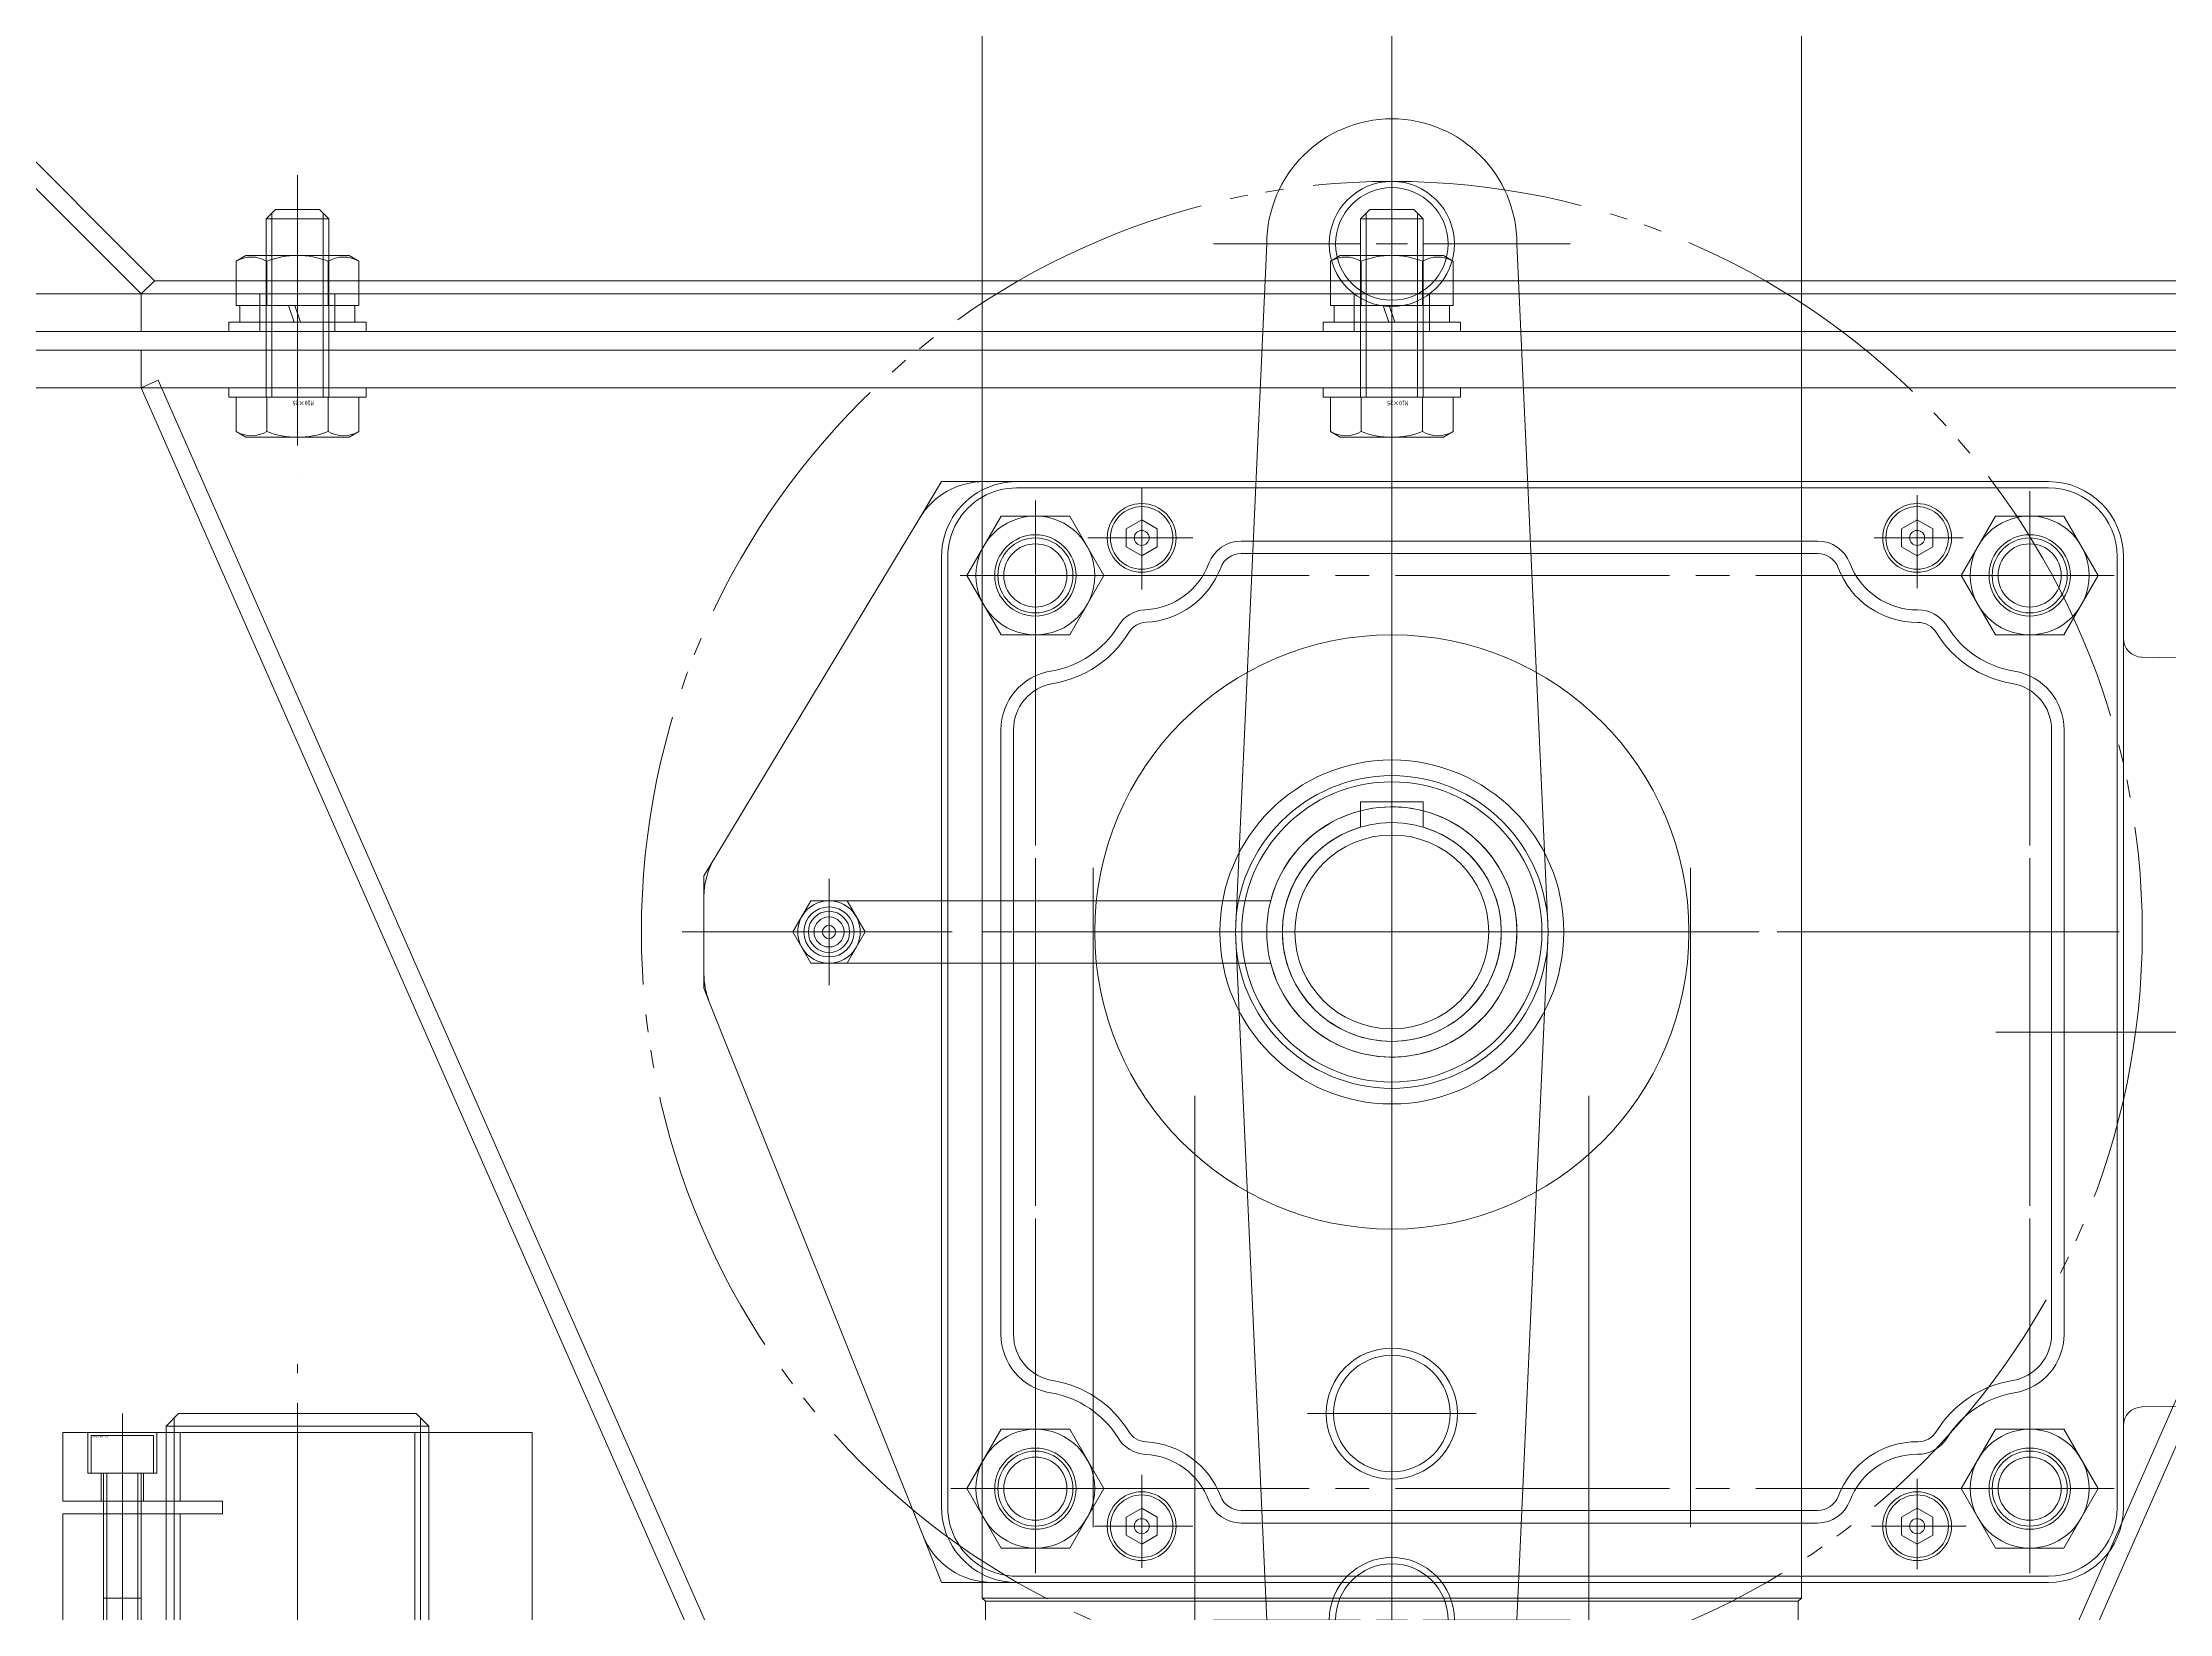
# Model space of a CAD drawing. Units: millimetres at full size. Extents: x -24503 to 24503, y -7436 to 7436.
# Drawn here: x 4516.9 to 4857, y 3186 to 3437.1 of the extents above; entities that cross this region are included whole.
import ezdxf
from ezdxf.enums import TextEntityAlignment as Align

# ---------------------------------------------------------------- set-up
doc = ezdxf.new("R2010")
doc.units = ezdxf.units.MM
doc.header["$LTSCALE"] = 4.8
doc.header["$PDMODE"] = 32
doc.header["$PDSIZE"] = 2.4
doc.linetypes.add('CHAIN2', pattern=[12, 9, -1, 1, -1])
doc.linetypes.add('DOUBLE_CHAIN2', pattern=[12.8, 9, -1, 0.6, -0.6, 0.6, -1])
for name, color, linetype, lineweight in [('0-3_06_PHANTOM', 7, 'DOUBLE_CHAIN2', 9), ('0-4_0', 2, 'Continuous', 9), ('0-5_01_NORMAL', 134, 'Continuous', 9), ('0-6_05_CENTER', 2, 'CHAIN2', 9), ('0-7_04_HIDDEN', 7, 'Continuous', 9), ('0-8_10_DRAFT', 1, 'Continuous', 9), ('0-A_10_補助線', 1, 'Continuous', 9), ('0-C_01_外形線', 134, 'Continuous', 9), ('0-D_03_かくれ線', 5, 'Continuous', 9), ('0-F_04_中心線', 4, 'CHAIN2', 9), ('1-0_02_細線', 6, 'Continuous', 9)]:
    doc.layers.add(name, color=color, linetype=linetype, lineweight=lineweight)
doc.styles.add('ＭＳ ゴシック', font='')
doc.styles.get('ＭＳ ゴシック').set_extended_font_data('MS Gothic')

# ---------------------------------------------------------------- blocks, each defined once
blk = doc.blocks.new('SD5-500-NCa_1_1')
at = {"layer": '0-4_0'}
for p, q in [((-713, 65.5), (-145.5, 65.5)), ((-145.5, -65.5), (-145.5, 65.5)), ((-145, 65), (-145.5, 65.5)), ((-145, 65), (-145, -65)), ((-145.5, -65.5), (-713, -65.5)), ((-145.5, -65.5), (-145, -65))]:
    blk.add_line(p, q, dxfattribs=at)
for points in [[(-87, 62.75), (-89, 62.75), (-92.897, 65), (-145, 65)], [(-145, -65), (-92.897, -65), (-89, -62.75), (-87, -62.75)]]:
    blk.add_lwpolyline(points, dxfattribs=at)
for radius in [10.477, 9.316]:
    blk.add_circle((-175, 0), radius, dxfattribs=at)
at = {"layer": '0-6_05_CENTER'}
for p, q in [((-175, 13.51), (-175, -13.51)), ((-907.511, 0), (4.419, 0))]:
    blk.add_line(p, q, dxfattribs=at)
at = {"layer": '0-7_04_HIDDEN', "color": 2}
for p, q in [((-262.231, 47.75), (-156.845, 47.75)), ((-225.792, 31.5), (-73, 31.5)), ((-73, -31.5), (-225.792, -31.5)), ((-156.845, -47.75), (-262.231, -47.75))]:
    blk.add_line(p, q, dxfattribs=at)
blk = doc.blocks.new('A$C2EB33B8C_1_1')
at = {"layer": '0-4_0', "rotation": 270}
blk.add_blockref('SD5-500-NCa_1_1', (0, -90), dxfattribs=at)
blk = doc.blocks.new('A$C59490531_1_1')
at = {"layer": '0-4_0', "color": 134}
for p, q in [((-18.764, 32), (-18.764, 21)), ((18.764, 32), (18.764, 0)), ((-18.764, 19), (-18.764, 0))]:
    blk.add_line(p, q, dxfattribs=at)
for points in [[(-37.528, 19), (-37.528, 0), (37.528, 0), (37.528, 32), (-37.528, 32), (-37.528, 21)], [(-37.528, 21), (-12, 21), (-12, 19), (-37.528, 19)]]:
    blk.add_lwpolyline(points, dxfattribs=at)
at = {"layer": '0-6_05_CENTER'}
blk.add_line((-28, -3.27), (-28, 35.041), dxfattribs=at)
at = {"layer": '0-7_04_HIDDEN'}
for p, q in [((-33.5, 25.5), (-33.5, 32)), ((-22.5, 25.5), (-22.5, 32)), ((-21, 32), (-21, 21)), ((-19.692, 32), (-19.692, 21)), ((19.692, 32), (19.692, 0)), ((21, 32), (21, 0)), ((-33.5, 25.5), (-22.5, 25.5)), ((-31.4, 21), (-31.4, 25.5)), ((-24.6, 21), (-24.6, 25.5)), ((-31, 19), (-31, 0)), ((-30.5, 19), (-30.5, 0)), ((-25.5, 19), (-25.5, 0)), ((-25, 19), (-25, 0)), ((-21, 19), (-21, 0)), ((-19.692, 19), (-19.692, 0))]:
    blk.add_line(p, q, dxfattribs=at)
at = {"layer": '0-8_10_DRAFT'}
blk.add_line((0, 32), (0, 0), dxfattribs=at)
blk = doc.blocks.new('A$C7E8A2BA9_1_1')
at = {"layer": '0-7_04_HIDDEN', "linetype": 'CHAIN2'}
blk.add_line((0, -21.5), (0, 7.5), dxfattribs=at)
at = {"layer": '0-7_04_HIDDEN'}
for p, q in [((5, 0), (-5, 0)), ((-3, -20), (-3, 0)), ((-2.459, -20), (-2.459, 0)), ((2.458, -20), (2.458, 0)), ((3, -20), (3, 0)), ((-3, -20), (3, -20))]:
    blk.add_line(p, q, dxfattribs=at)
blk.add_lwpolyline([(5, 0), (5, 6), (-5, 6), (-5, 0)], dxfattribs=at)
at = {"layer": '0-8_10_DRAFT', "style": 'ＭＳ ゴシック', "width": 1.9}
blk.add_text('CS-M6x20L', height=0.2199, dxfattribs=at).set_placement((2.237, 5.658), align=Align.BOTTOM_LEFT)
blk = doc.blocks.new('A$C64ED66EC_1_1')
at = {"layer": '0-4_0'}
blk.add_blockref('A$C59490531_1_1', (0, 0), dxfattribs=at)
at = {"layer": '0-7_04_HIDDEN', "xscale": -1}
blk.add_blockref('A$C7E8A2BA9_1_1', (-28, 25.5), dxfattribs=at)
blk = doc.blocks.new('A$C06BC4911_1_1')
at = {"layer": '0-5_01_NORMAL'}
for p, q in [((-19, 90), (-21, 88)), ((21, 88), (19, 90))]:
    blk.add_line(p, q, dxfattribs=at)
at = {"layer": '0-6_05_CENTER'}
blk.add_line((0, -757.922), (0, 97.922), dxfattribs=at)
at = {"layer": '0-7_04_HIDDEN'}
for p, q in [((-19.693, 50), (-19.693, 89.308)), ((19.692, 50), (19.692, 89.308)), ((-21, 88), (21, 88))]:
    blk.add_line(p, q, dxfattribs=at)
blk.add_lwpolyline([(21, 0), (21, 88), (19, 90), (-19, 90), (-21, 88), (-21, 0)], dxfattribs=at)
blk = doc.blocks.new('A$C71905DCD_1_1')
at = {"layer": '0-4_0'}
for name, p in [('A$C06BC4911_1_1', (-450, 715)), ('A$C64ED66EC_1_1', (-450, 770))]:
    blk.add_blockref(name, p, dxfattribs=at)
blk = doc.blocks.new('A$C5A567FE3_1_1')
at = {"layer": '0-4_0'}
for name, p in [('A$C2EB33B8C_1_1', (-275, 720)), ('A$C71905DCD_1_1', (0, 0))]:
    blk.add_blockref(name, p, dxfattribs=at)
blk = doc.blocks.new('U2321')
at = {"layer": '0-F_04_中心線'}
for p, q in [((0, 1.3), (0, 10)), ((-10, 0), (-1.3, 0)), ((1.3, 0), (10, 0)), ((0, -10), (0, -1.3))]:
    blk.add_line(p, q, dxfattribs=at)
at = {"layer": '0-F_04_中心線', "linetype": 'Continuous'}
for p, q in [((-0.65, 0), (0.65, 0)), ((0, -0.65), (0, 0.65))]:
    blk.add_line(p, q, dxfattribs=at)
blk = doc.blocks.new('U2322')
at = {"layer": '0-F_04_中心線'}
for p, q in [((0, 1.3), (0, 10)), ((-10, 0), (-1.3, 0)), ((1.3, 0), (10, 0)), ((0, -10), (0, -1.3))]:
    blk.add_line(p, q, dxfattribs=at)
at = {"layer": '0-F_04_中心線', "linetype": 'Continuous'}
for p, q in [((-0.65, 0), (0.65, 0)), ((0, -0.65), (0, 0.65))]:
    blk.add_line(p, q, dxfattribs=at)
blk = doc.blocks.new('U2323')
at = {"layer": '0-F_04_中心線'}
for p, q in [((0, 1.3), (0, 10)), ((-10, 0), (-1.3, 0)), ((1.3, 0), (10, 0)), ((0, -10), (0, -1.3))]:
    blk.add_line(p, q, dxfattribs=at)
at = {"layer": '0-F_04_中心線', "linetype": 'Continuous'}
for p, q in [((-0.65, 0), (0.65, 0)), ((0, -0.65), (0, 0.65))]:
    blk.add_line(p, q, dxfattribs=at)
blk = doc.blocks.new('U2297')
at = {"layer": '0-F_04_中心線'}
for p, q in [((0, 1.3), (0, 10)), ((-10, 0), (-1.3, 0)), ((1.3, 0), (10, 0)), ((0, -10), (0, -1.3))]:
    blk.add_line(p, q, dxfattribs=at)
at = {"layer": '0-F_04_中心線', "linetype": 'Continuous'}
for p, q in [((-0.65, 0), (0.65, 0)), ((0, -0.65), (0, 0.65))]:
    blk.add_line(p, q, dxfattribs=at)
blk = doc.blocks.new('U2296')
at = {"layer": '0-F_04_中心線'}
for p, q in [((0, 4), (0, 60.5)), ((-60.5, 0), (-4, 0)), ((4, 0), (105.5, 0)), ((0, -92.5), (0, -4))]:
    blk.add_line(p, q, dxfattribs=at)
at = {"layer": '0-F_04_中心線', "linetype": 'Continuous'}
for p, q in [((-2, 0), (2, 0)), ((0, -2), (0, 2))]:
    blk.add_line(p, q, dxfattribs=at)
blk = doc.blocks.new('U2310')
at = {"layer": '0-F_04_中心線'}
for p, q in [((0, 11.43), (0, 333.5)), ((-60.65, 0), (-11.43, 0)), ((11.43, 0), (60.65, 0)), ((0, -60.65), (0, -11.43))]:
    blk.add_line(p, q, dxfattribs=at)
at = {"layer": '0-F_04_中心線', "linetype": 'Continuous'}
for p, q in [((0, -5.715), (0, 5.715)), ((-5.715, 0), (5.715, 0))]:
    blk.add_line(p, q, dxfattribs=at)
blk = doc.blocks.new('U2309')
at = {"layer": '0-4_0', "color": 134, "linetype": 'CHAIN2'}
for p, q in [((0, 2), (0, 13.5)), ((-13.5, 0), (-2, 0)), ((2, 0), (13.5, 0)), ((0, -13.5), (0, -2))]:
    blk.add_line(p, q, dxfattribs=at)
at = {"layer": '0-4_0', "color": 134}
for p, q in [((-1, 0), (1, 0)), ((0, -1), (0, 1))]:
    blk.add_line(p, q, dxfattribs=at)
blk = doc.blocks.new('U2312')
at = {"layer": '0-4_0', "color": 134, "linetype": 'CHAIN2'}
for p, q in [((0, 2), (0, 13.5)), ((-13.5, 0), (-2, 0)), ((2, 0), (13.5, 0)), ((0, -13.5), (0, -2))]:
    blk.add_line(p, q, dxfattribs=at)
at = {"layer": '0-4_0', "color": 134}
for p, q in [((-1, 0), (1, 0)), ((0, -1), (0, 1))]:
    blk.add_line(p, q, dxfattribs=at)
blk = doc.blocks.new('U2298')
at = {"layer": '0-4_0', "color": 134, "linetype": 'CHAIN2'}
for p, q in [((0, 2), (0, 13.5)), ((-13.5, 0), (-2, 0)), ((2, 0), (13.5, 0)), ((0, -13.5), (0, -2))]:
    blk.add_line(p, q, dxfattribs=at)
at = {"layer": '0-4_0', "color": 134}
for p, q in [((-1, 0), (1, 0)), ((0, -1), (0, 1))]:
    blk.add_line(p, q, dxfattribs=at)
blk = doc.blocks.new('U2305')
at = {"layer": '0-F_04_中心線'}
for p, q in [((0, 15.52), (0, 75.5)), ((-113.5, 0), (-15.52, 0)), ((15.52, 0), (120.5, 0)), ((0, -107.5), (0, -15.52))]:
    blk.add_line(p, q, dxfattribs=at)
at = {"layer": '0-F_04_中心線', "linetype": 'Continuous'}
for p, q in [((0, -7.76), (0, 7.76)), ((-7.76, 0), (7.76, 0))]:
    blk.add_line(p, q, dxfattribs=at)
blk = doc.blocks.new('U2306')
at = {"layer": '0-F_04_中心線'}
for p, q in [((0, 1.3), (0, 10)), ((-10, 0), (-1.3, 0)), ((1.3, 0), (10, 0)), ((0, -10), (0, -1.3))]:
    blk.add_line(p, q, dxfattribs=at)
at = {"layer": '0-F_04_中心線', "linetype": 'Continuous'}
for p, q in [((-0.65, 0), (0.65, 0)), ((0, -0.65), (0, 0.65))]:
    blk.add_line(p, q, dxfattribs=at)
blk = doc.blocks.new('U2308')
at = {"layer": '0-F_04_中心線'}
for p, q in [((0, 1.3), (0, 10)), ((-10, 0), (-1.3, 0)), ((1.3, 0), (10, 0)), ((0, -10), (0, -1.3))]:
    blk.add_line(p, q, dxfattribs=at)
at = {"layer": '0-F_04_中心線', "linetype": 'Continuous'}
for p, q in [((-0.65, 0), (0.65, 0)), ((0, -0.65), (0, 0.65))]:
    blk.add_line(p, q, dxfattribs=at)
blk = doc.blocks.new('U2303')
at = {"layer": '0-F_04_中心線'}
for p, q in [((0, 1.3), (0, 10)), ((-10, 0), (-1.3, 0)), ((1.3, 0), (10, 0)), ((0, -10), (0, -1.3))]:
    blk.add_line(p, q, dxfattribs=at)
at = {"layer": '0-F_04_中心線', "linetype": 'Continuous'}
for p, q in [((-0.65, 0), (0.65, 0)), ((0, -0.65), (0, 0.65))]:
    blk.add_line(p, q, dxfattribs=at)
blk = doc.blocks.new('U2304')
at = {"layer": '0-F_04_中心線'}
for p, q in [((0, 1.3), (0, 10)), ((-10, 0), (-1.3, 0)), ((1.3, 0), (10, 0)), ((0, -10), (0, -1.3))]:
    blk.add_line(p, q, dxfattribs=at)
at = {"layer": '0-F_04_中心線', "linetype": 'Continuous'}
for p, q in [((-0.65, 0), (0.65, 0)), ((0, -0.65), (0, 0.65))]:
    blk.add_line(p, q, dxfattribs=at)
blk = doc.blocks.new('U2307')
at = {"layer": '0-F_04_中心線'}
for p, q in [((0, 1), (0, 8.5)), ((-8.5, 0), (-1, 0)), ((1, 0), (8.5, 0)), ((0, -8.5), (0, -1))]:
    blk.add_line(p, q, dxfattribs=at)
at = {"layer": '0-F_04_中心線', "linetype": 'Continuous'}
for p, q in [((-0.5, 0), (0.5, 0)), ((0, -0.5), (0, 0.5))]:
    blk.add_line(p, q, dxfattribs=at)
blk = doc.blocks.new('U2318')
at = {"layer": '0-F_04_中心線'}
for p, q in [((0, 15.52), (0, 75.5)), ((-113.5, 0), (-15.52, 0)), ((15.52, 0), (120.5, 0)), ((0, -107.5), (0, -15.52))]:
    blk.add_line(p, q, dxfattribs=at)
at = {"layer": '0-F_04_中心線', "linetype": 'Continuous'}
for p, q in [((0, -7.76), (0, 7.76)), ((-7.76, 0), (7.76, 0))]:
    blk.add_line(p, q, dxfattribs=at)
blk = doc.blocks.new('U2299')
at = {"layer": '0-F_04_中心線'}
for p, q in [((0, 1.3), (0, 10)), ((-10, 0), (-1.3, 0)), ((1.3, 0), (10, 0)), ((0, -10), (0, -1.3))]:
    blk.add_line(p, q, dxfattribs=at)
at = {"layer": '0-F_04_中心線', "linetype": 'Continuous'}
for p, q in [((-0.65, 0), (0.65, 0)), ((0, -0.65), (0, 0.65))]:
    blk.add_line(p, q, dxfattribs=at)
blk = doc.blocks.new('U2315')
at = {"layer": '0-F_04_中心線'}
for p, q in [((0, 1.3), (0, 10)), ((-10, 0), (-1.3, 0)), ((1.3, 0), (10, 0)), ((0, -10), (0, -1.3))]:
    blk.add_line(p, q, dxfattribs=at)
at = {"layer": '0-F_04_中心線', "linetype": 'Continuous'}
for p, q in [((-0.65, 0), (0.65, 0)), ((0, -0.65), (0, 0.65))]:
    blk.add_line(p, q, dxfattribs=at)
blk = doc.blocks.new('U2316')
at = {"layer": '0-F_04_中心線'}
for p, q in [((0, 1.3), (0, 10)), ((-10, 0), (-1.3, 0)), ((1.3, 0), (10, 0)), ((0, -10), (0, -1.3))]:
    blk.add_line(p, q, dxfattribs=at)
at = {"layer": '0-F_04_中心線', "linetype": 'Continuous'}
for p, q in [((-0.65, 0), (0.65, 0)), ((0, -0.65), (0, 0.65))]:
    blk.add_line(p, q, dxfattribs=at)
blk = doc.blocks.new('U2317')
at = {"layer": '0-F_04_中心線'}
for p, q in [((0, 1.3), (0, 10)), ((-10, 0), (-1.3, 0)), ((1.3, 0), (10, 0)), ((0, -10), (0, -1.3))]:
    blk.add_line(p, q, dxfattribs=at)
at = {"layer": '0-F_04_中心線', "linetype": 'Continuous'}
for p, q in [((-0.65, 0), (0.65, 0)), ((0, -0.65), (0, 0.65))]:
    blk.add_line(p, q, dxfattribs=at)
blk = doc.blocks.new('U2314')
at = {"layer": '0-F_04_中心線'}
for p, q in [((0, 1), (0, 8.5)), ((-8.5, 0), (-1, 0)), ((1, 0), (8.5, 0)), ((0, -8.5), (0, -1))]:
    blk.add_line(p, q, dxfattribs=at)
at = {"layer": '0-F_04_中心線', "linetype": 'Continuous'}
for p, q in [((-0.5, 0), (0.5, 0)), ((0, -0.5), (0, 0.5))]:
    blk.add_line(p, q, dxfattribs=at)
blk = doc.blocks.new('U2313')
at = {"layer": '0-F_04_中心線'}
for p, q in [((0, 5), (0, 28.5)), ((-28.5, 0), (-5, 0)), ((5, 0), (28.5, 0)), ((0, -28.5), (0, -5))]:
    blk.add_line(p, q, dxfattribs=at)
at = {"layer": '0-F_04_中心線', "linetype": 'Continuous'}
for p, q in [((-2.5, 0), (2.5, 0)), ((0, -2.5), (0, 2.5))]:
    blk.add_line(p, q, dxfattribs=at)
blk = doc.blocks.new('U2300')
at = {"layer": '0-F_04_中心線'}
for p, q in [((0, 5), (0, 108.5)), ((-28.5, 0), (-5, 0)), ((5, 0), (28.5, 0)), ((0, -108.5), (0, -5))]:
    blk.add_line(p, q, dxfattribs=at)
at = {"layer": '0-F_04_中心線', "linetype": 'Continuous'}
for p, q in [((-2.5, 0), (2.5, 0)), ((0, -2.5), (0, 2.5))]:
    blk.add_line(p, q, dxfattribs=at)
blk = doc.blocks.new('U2301')
at = {"layer": '0-F_04_中心線'}
for p, q in [((0, 5), (0, 28.5)), ((-28.5, 0), (-5, 0)), ((5, 0), (28.5, 0)), ((0, -28.5), (0, -5))]:
    blk.add_line(p, q, dxfattribs=at)
at = {"layer": '0-F_04_中心線', "linetype": 'Continuous'}
for p, q in [((-2.5, 0), (2.5, 0)), ((0, -2.5), (0, 2.5))]:
    blk.add_line(p, q, dxfattribs=at)
blk = doc.blocks.new('U2311')
at = {"layer": '0-F_04_中心線'}
for p, q in [((0, 15.52), (0, 75.5)), ((-113.5, 0), (-15.52, 0)), ((15.52, 0), (120.5, 0)), ((0, -107.5), (0, -15.52))]:
    blk.add_line(p, q, dxfattribs=at)
at = {"layer": '0-F_04_中心線', "linetype": 'Continuous'}
for p, q in [((0, -7.76), (0, 7.76)), ((-7.76, 0), (7.76, 0))]:
    blk.add_line(p, q, dxfattribs=at)
blk = doc.blocks.new('U2319')
at = {"layer": '0-F_04_中心線'}
for p, q in [((0, 1.3), (0, 10)), ((-10, 0), (-1.3, 0)), ((1.3, 0), (10, 0)), ((0, -10), (0, -1.3))]:
    blk.add_line(p, q, dxfattribs=at)
at = {"layer": '0-F_04_中心線', "linetype": 'Continuous'}
for p, q in [((-0.65, 0), (0.65, 0)), ((0, -0.65), (0, 0.65))]:
    blk.add_line(p, q, dxfattribs=at)
blk = doc.blocks.new('U2320')
at = {"layer": '0-F_04_中心線'}
for p, q in [((0, 1.3), (0, 10)), ((-10, 0), (-1.3, 0)), ((1.3, 0), (10, 0)), ((0, -10), (0, -1.3))]:
    blk.add_line(p, q, dxfattribs=at)
at = {"layer": '0-F_04_中心線', "linetype": 'Continuous'}
for p, q in [((-0.65, 0), (0.65, 0)), ((0, -0.65), (0, 0.65))]:
    blk.add_line(p, q, dxfattribs=at)
blk = doc.blocks.new('U2295')
at = {"layer": '0-F_04_中心線'}
for p, q in [((0, 1.3), (0, 10)), ((-10, 0), (-1.3, 0)), ((1.3, 0), (10, 0)), ((0, -10), (0, -1.3))]:
    blk.add_line(p, q, dxfattribs=at)
at = {"layer": '0-F_04_中心線', "linetype": 'Continuous'}
for p, q in [((-0.65, 0), (0.65, 0)), ((0, -0.65), (0, 0.65))]:
    blk.add_line(p, q, dxfattribs=at)
blk = doc.blocks.new('U2302')
at = {"layer": '0-F_04_中心線'}
for p, q in [((0, 1.3), (0, 10)), ((-10, 0), (-1.3, 0)), ((1.3, 0), (10, 0)), ((0, -10), (0, -1.3))]:
    blk.add_line(p, q, dxfattribs=at)
at = {"layer": '0-F_04_中心線', "linetype": 'Continuous'}
for p, q in [((-0.65, 0), (0.65, 0)), ((0, -0.65), (0, 0.65))]:
    blk.add_line(p, q, dxfattribs=at)
blk = doc.blocks.new('ZU_SYM_1')
at = {"layer": '0-4_0', "color": 134}
for p, q in [((0, 2.887), (-2.5, 1.443)), ((-2.5, -1.443), (-2.5, 1.443)), ((0, 2.887), (2.5, 1.443)), ((2.5, 1.443), (2.5, -1.443)), ((0, -2.887), (-2.5, -1.443)), ((2.5, -1.443), (0, -2.887))]:
    blk.add_line(p, q, dxfattribs=at)
blk.add_circle((0, 0), 5, dxfattribs=at)
blk.add_point((0, 0), dxfattribs=at)
blk = doc.blocks.new('ZU_SYM_2')
at = {"layer": '0-D_03_かくれ線'}
for p, q in [((0, 2.887), (-2.5, 1.443)), ((-2.5, -1.443), (-2.5, 1.443)), ((0, 2.887), (2.5, 1.443)), ((2.5, 1.443), (2.5, -1.443)), ((0, -2.887), (-2.5, -1.443)), ((2.5, -1.443), (0, -2.887))]:
    blk.add_line(p, q, dxfattribs=at)
blk.add_circle((0, 0), 5, dxfattribs=at)
blk.add_point((0, 0), dxfattribs=at)
blk = doc.blocks.new('ZU_SYM_3')
at = {"layer": '0-D_03_かくれ線'}
for p, q in [((0, 2.887), (-2.5, 1.443)), ((-2.5, -1.443), (-2.5, 1.443)), ((0, 2.887), (2.5, 1.443)), ((2.5, 1.443), (2.5, -1.443)), ((0, -2.887), (-2.5, -1.443)), ((2.5, -1.443), (0, -2.887))]:
    blk.add_line(p, q, dxfattribs=at)
blk.add_circle((0, 0), 5, dxfattribs=at)
blk.add_point((0, 0), dxfattribs=at)
blk = doc.blocks.new('ZU_SYM_4')
at = {"layer": '0-4_0', "color": 134}
for p, q in [((0, 2.887), (-2.5, 1.443)), ((-2.5, -1.443), (-2.5, 1.443)), ((0, 2.887), (2.5, 1.443)), ((2.5, 1.443), (2.5, -1.443)), ((0, -2.887), (-2.5, -1.443)), ((2.5, -1.443), (0, -2.887))]:
    blk.add_line(p, q, dxfattribs=at)
blk.add_circle((0, 0), 5, dxfattribs=at)
blk.add_point((0, 0), dxfattribs=at)
blk = doc.blocks.new('U2324')
at = {"layer": '0-F_04_中心線'}
for p, q in [((0, 9.5), (0, 51)), ((-51, 0), (-9.5, 0)), ((9.5, 0), (51, 0)), ((0, -51), (0, -9.5))]:
    blk.add_line(p, q, dxfattribs=at)
at = {"layer": '0-F_04_中心線', "linetype": 'Continuous'}
for p, q in [((0, -4.75), (0, 4.75)), ((-4.75, 0), (4.75, 0))]:
    blk.add_line(p, q, dxfattribs=at)
blk = doc.blocks.new('U2325')
at = {"layer": '0-F_04_中心線'}
for p, q in [((0, 1.2), (0, 9.5)), ((-9.5, 0), (-1.2, 0)), ((1.2, 0), (9.5, 0)), ((0, -9.5), (0, -1.2))]:
    blk.add_line(p, q, dxfattribs=at)
at = {"layer": '0-F_04_中心線', "linetype": 'Continuous'}
for p, q in [((-0.6, 0), (0.6, 0)), ((0, -0.6), (0, 0.6))]:
    blk.add_line(p, q, dxfattribs=at)
blk = doc.blocks.new('U2326')
at = {"layer": '0-F_04_中心線'}
for p, q in [((0, 1.2), (0, 9.5)), ((-9.5, 0), (-1.2, 0)), ((1.2, 0), (9.5, 0)), ((0, -9.5), (0, -1.2))]:
    blk.add_line(p, q, dxfattribs=at)
at = {"layer": '0-F_04_中心線', "linetype": 'Continuous'}
for p, q in [((-0.6, 0), (0.6, 0)), ((0, -0.6), (0, 0.6))]:
    blk.add_line(p, q, dxfattribs=at)
blk = doc.blocks.new('U2327')
at = {"layer": '0-F_04_中心線'}
for p, q in [((0, 1.2), (0, 9.5)), ((-9.5, 0), (-1.2, 0)), ((1.2, 0), (9.5, 0)), ((0, -9.5), (0, -1.2))]:
    blk.add_line(p, q, dxfattribs=at)
at = {"layer": '0-F_04_中心線', "linetype": 'Continuous'}
for p, q in [((-0.6, 0), (0.6, 0)), ((0, -0.6), (0, 0.6))]:
    blk.add_line(p, q, dxfattribs=at)
blk = doc.blocks.new('U2328')
at = {"layer": '0-F_04_中心線'}
for p, q in [((0, 1.2), (0, 9.5)), ((-9.5, 0), (-1.2, 0)), ((1.2, 0), (9.5, 0)), ((0, -9.5), (0, -1.2))]:
    blk.add_line(p, q, dxfattribs=at)
at = {"layer": '0-F_04_中心線', "linetype": 'Continuous'}
for p, q in [((-0.6, 0), (0.6, 0)), ((0, -0.6), (0, 0.6))]:
    blk.add_line(p, q, dxfattribs=at)

msp = doc.modelspace()

# ---------------------------------------------------------------- linework, layer by layer
at = {"layer": '0-3_06_PHANTOM'}
msp.add_circle((4732.647, 3294.938), 120, dxfattribs=at)
at = {"layer": '0-4_0', "color": 134}
for p, q in [((4982.647, 3396.938), (4798.147, 3396.938)), ((4798.147, 3390.938), (4982.647, 3390.938)), ((4798.147, 3390.938), (4982.647, 3390.938)), ((4798.147, 3387.938), (4982.647, 3387.938)), ((4798.147, 3387.938), (4982.647, 3387.938)), ((4482.647, 3381.938), (4667.147, 3381.938)), ((4620.384, 3182.938), (4532.647, 3381.934)), ((4798.147, 3381.938), (4982.647, 3381.938)), ((4798.147, 3366.938), (4837.647, 3366.938)), ((4798.147, 3365.938), (4837.647, 3365.938)), ((4624.372, 3306.797), (4657.147, 3361.136)), ((4624.372, 3306.797), (4657.147, 3361.136)), ((4624.372, 3306.797), (4657.147, 3361.136)), ((4798.147, 3357.438), (4800.741, 3357.438)), ((4660.647, 3202.938), (4660.647, 3354.938)), ((4661.647, 3202.938), (4661.647, 3354.938)), ((4798.147, 3355.438), (4800.741, 3355.438)), ((4848.647, 3354.938), (4848.647, 3202.938)), ((4849.647, 3354.938), (4849.647, 3202.938)), ((4878.147, 3338.42), (4852.595, 3338.875)), ((4838.147, 3327.26), (4838.147, 3230.616)), ((4840.147, 3230.616), (4840.147, 3327.26)), ((4849.647, 3314.384), (4849.647, 3328.164)), ((4622.647, 3288.249), (4622.647, 3300.599)), ((4622.647, 3288.249), (4622.647, 3300.599)), ((4622.647, 3288.249), (4622.647, 3300.599)), ((4636.874, 3294.938), (4639.76, 3299.938)), ((4645.534, 3299.938), (4639.76, 3299.938)), ((4648.421, 3294.938), (4645.534, 3299.938)), ((4639.76, 3289.938), (4636.874, 3294.938)), ((4648.421, 3294.938), (4645.534, 3289.938)), ((4645.534, 3289.938), (4639.76, 3289.938)), ((4657.63, 3198.481), (4623.505, 3283.792)), ((4657.63, 3198.481), (4623.505, 3283.792)), ((4657.63, 3198.481), (4623.505, 3283.792)), ((4849.647, 3243.492), (4849.647, 3229.711)), ((4576.647, 3217.938), (4578.647, 3215.938)), ((4844.909, 3182.938), (4860.849, 3219.092)), ((4878.147, 3219.455), (4852.595, 3219)), ((4798.147, 3202.438), (4800.741, 3202.438)), ((4798.147, 3200.438), (4800.741, 3200.438)), ((4798.147, 3191.938), (4837.647, 3191.938)), ((4798.147, 3190.938), (4837.647, 3190.938))]:
    msp.add_line(p, q, dxfattribs=at)
for points in [[(4532.647, 3396.938), (4332.647, 3596.938), (4332.647, 4250.938), (5132.647, 4250.938), (5132.647, 3596.938), (4932.647, 3396.938)], [(4667.147, 3387.938), (4482.647, 3387.938), (4482.647, 3381.938)], [(4536.647, 3214.938), (4536.647, 3215.938), (4538.647, 3217.938), (4576.647, 3217.938)], [(4578.647, 3214.938), (4578.647, 3215.938), (4536.647, 3215.938)]]:
    msp.add_lwpolyline(points, dxfattribs=at)
for centre, radius in [((4816.647, 3357.937), 5.5), ((4834.647, 3351.938), 6), ((4834.647, 3351.938), 5.053), ((4642.647, 3294.938), 3.3), ((4642.647, 3294.938), 2.4), ((4642.647, 3294.938), 1.049), ((4834.647, 3205.938), 6), ((4834.647, 3205.938), 5.053), ((4816.647, 3199.937), 5.5)]:
    msp.add_circle(centre, radius, dxfattribs=at)
for centre, radius, start, end in [((4667.423, 3354.938), 12, 90, 148.90269), ((4667.423, 3354.938), 12, 90, 148.90269), ((4667.423, 3354.938), 12, 90, 148.90269), ((4672.647, 3354.938), 12, 117.2796, 180), ((4672.647, 3354.938), 11, 119.99998, 180), ((4837.647, 3354.938), 12, 0, 90), ((4837.647, 3354.938), 11, 0, 90), ((4800.741, 3351.938), 5.5, 20.6662, 90), ((4800.741, 3351.938), 3.5, 20.6662, 90), ((4816.647, 3357.937), 11.5, 200.6662, 270.37511), ((4816.647, 3357.937), 13.5, 200.6662, 270.37511), ((4816.759, 3340.938), 5.5, 31.58797, 90.37511), ((4816.759, 3340.938), 3.5, 31.58797, 90.37511), ((4834.647, 3351.938), 15.5, 211.58797, 260.7931), ((4834.647, 3351.938), 17.5, 211.58797, 260.7931), ((4852.647, 3341.875), 3, 180, 269), ((4830.647, 3327.26), 9.5, 0, 80.7931), ((4830.647, 3327.26), 7.5, 0, 80.7931), ((4634.647, 3300.599), 12, 148.90269, 180), ((4634.647, 3300.599), 12, 148.90269, 180), ((4634.647, 3300.599), 12, 148.90269, 180), ((4634.647, 3288.249), 12, 180, 201.80141), ((4634.647, 3288.249), 12, 180, 201.80141), ((4634.647, 3288.249), 12, 180, 201.80141), ((4830.647, 3230.616), 7.5, 279.2069, 0), ((4830.647, 3230.616), 9.5, 279.2069, 0), ((4834.647, 3205.938), 17.5, 99.2069, 148.41402), ((4834.647, 3205.938), 15.5, 99.2069, 148.41402), ((4852.647, 3216.001), 3, 91, 180), ((4816.758, 3216.937), 3.5, 269.62617, 328.41402), ((4816.647, 3199.937), 13.5, 89.62617, 159.33156), ((4816.647, 3199.937), 11.5, 89.62617, 159.33156), ((4816.758, 3216.937), 5.5, 269.62617, 328.41402), ((4800.741, 3205.938), 3.5, 270, 339.33156), ((4800.741, 3205.938), 5.5, 270, 339.33156), ((4672.647, 3202.938), 12, 180, 242.7204), ((4672.647, 3202.938), 11, 180, 240.00002), ((4837.647, 3202.938), 11, 270, 0), ((4837.647, 3202.938), 12, 270, 0), ((4668.772, 3202.938), 12, 201.80141, 270), ((4668.772, 3202.938), 12, 201.80141, 270), ((4668.772, 3202.938), 12, 201.80141, 270)]:
    msp.add_arc(centre, radius, start, end, dxfattribs=at)
at = {"layer": '0-A_10_補助線'}
for points in [[(4667.451, 3366.938), (4660.647, 3366.938), (4657.147, 3361.136)], [(4667.451, 3366.938), (4660.647, 3366.938), (4657.147, 3361.136)], [(4667.451, 3366.938), (4660.647, 3366.938), (4657.147, 3361.136)], [(4624.372, 3306.797), (4622.647, 3303.938), (4622.647, 3300.621)], [(4624.372, 3306.797), (4622.647, 3303.938), (4622.647, 3300.621)], [(4624.372, 3306.797), (4622.647, 3303.938), (4622.647, 3300.621)], [(4622.647, 3287.978), (4622.647, 3285.938), (4623.505, 3283.792)], [(4622.647, 3287.978), (4622.647, 3285.938), (4623.505, 3283.792)], [(4622.647, 3287.978), (4622.647, 3285.938), (4623.505, 3283.792)], [(4669.159, 3190.938), (4660.647, 3190.938), (4657.63, 3198.481)], [(4669.159, 3190.938), (4660.647, 3190.938), (4657.63, 3198.481)], [(4669.159, 3190.938), (4660.647, 3190.938), (4657.63, 3198.481)]]:
    msp.add_lwpolyline(points, dxfattribs=at)
at = {"layer": '0-C_01_外形線'}
for p, q in [((4552.647, 3408.938), (4554.147, 3410.438)), ((4552.647, 3408.938), (4562.647, 3408.938)), ((4552.647, 3403.088), (4552.647, 3408.938)), ((4554.147, 3410.438), (4561.147, 3410.438)), ((4562.647, 3408.938), (4561.147, 3410.438)), ((4562.647, 3403.088), (4562.647, 3408.938)), ((4727.647, 3408.938), (4729.147, 3410.438)), ((4727.647, 3408.938), (4737.647, 3408.938)), ((4727.647, 3403.088), (4727.647, 3408.938)), ((4729.147, 3410.438), (4736.147, 3410.438)), ((4737.647, 3408.938), (4736.147, 3410.438)), ((4737.647, 3403.088), (4737.647, 3408.938)), ((4547.832, 3402.184), (4549.397, 3403.088)), ((4547.832, 3395.088), (4547.832, 3402.184)), ((4565.897, 3403.088), (4549.397, 3403.088)), ((4552.74, 3395.088), (4552.74, 3402.184)), ((4562.555, 3395.088), (4562.555, 3402.184)), ((4567.462, 3402.184), (4565.897, 3403.088)), ((4567.462, 3395.088), (4567.462, 3402.184)), ((4722.832, 3402.184), (4724.397, 3403.088)), ((4722.832, 3395.088), (4722.832, 3402.184)), ((4740.897, 3403.088), (4724.397, 3403.088)), ((4727.74, 3395.088), (4727.74, 3402.184)), ((4737.555, 3395.088), (4737.555, 3402.184)), ((4742.462, 3402.184), (4740.897, 3403.088)), ((4742.462, 3395.088), (4742.462, 3402.184)), ((4567.462, 3395.088), (4547.832, 3395.088)), ((4556.237, 3395.088), (4548.447, 3395.088)), ((4548.447, 3395.088), (4548.447, 3392.438)), ((4557.147, 3392.438), (4556.237, 3395.088)), ((4566.847, 3395.088), (4557.237, 3395.088)), ((4558.147, 3392.438), (4557.237, 3395.088)), ((4566.847, 3392.438), (4566.847, 3395.088)), ((4742.462, 3395.088), (4722.832, 3395.088)), ((4731.237, 3395.088), (4723.447, 3395.088)), ((4723.447, 3395.088), (4723.447, 3392.438)), ((4732.147, 3392.438), (4731.237, 3395.088)), ((4741.847, 3395.088), (4732.237, 3395.088)), ((4733.147, 3392.438), (4732.237, 3395.088)), ((4741.847, 3392.438), (4741.847, 3395.088)), ((4557.147, 3392.438), (4548.447, 3392.438)), ((4566.847, 3392.438), (4558.147, 3392.438)), ((4732.147, 3392.438), (4723.447, 3392.438)), ((4741.847, 3392.438), (4733.147, 3392.438)), ((4482.647, 3390.938), (4667.147, 3390.938)), ((4482.647, 3390.938), (4667.147, 3390.938)), ((4482.647, 3387.938), (4667.147, 3387.938)), ((4547.832, 3380.438), (4547.832, 3374.941)), ((4567.462, 3380.438), (4547.832, 3380.438)), ((4552.74, 3380.438), (4552.74, 3374.941)), ((4562.555, 3380.438), (4562.555, 3374.941)), ((4567.462, 3380.438), (4567.462, 3374.941)), ((4722.832, 3380.438), (4722.832, 3374.941)), ((4742.462, 3380.438), (4722.832, 3380.438)), ((4727.74, 3380.438), (4727.74, 3374.941)), ((4737.555, 3380.438), (4737.555, 3374.941)), ((4742.462, 3380.438), (4742.462, 3374.941)), ((4547.832, 3374.941), (4549.397, 3374.038)), ((4549.397, 3374.038), (4565.897, 3374.038)), ((4567.462, 3374.941), (4565.897, 3374.038)), ((4722.832, 3374.941), (4724.397, 3374.038)), ((4724.397, 3374.038), (4740.897, 3374.038)), ((4742.462, 3374.941), (4740.897, 3374.038))]:
    msp.add_line(p, q, dxfattribs=at)
msp.add_lwpolyline([(4667.147, 3396.938), (4482.647, 3396.938), (4482.647, 3390.938)], dxfattribs=at)
for points in [[(4546.647, 3390.938), (4568.647, 3390.938), (4568.647, 3392.438), (4546.647, 3392.438)], [(4721.647, 3390.938), (4743.647, 3390.938), (4743.647, 3392.438), (4721.647, 3392.438)], [(4568.647, 3381.938), (4546.647, 3381.938), (4546.647, 3380.438), (4568.647, 3380.438)], [(4743.647, 3381.938), (4721.647, 3381.938), (4721.647, 3380.438), (4743.647, 3380.438)]]:
    msp.add_lwpolyline(points, close=True, dxfattribs=at)
for centre, radius, start, end in [((4550.286, 3397.934), 4.907, 60.00001, 119.99999), ((4557.647, 3389.308), 13.779, 69.136, 110.864), ((4565.008, 3397.934), 4.907, 60.00001, 119.99999), ((4725.286, 3397.934), 4.907, 60.00001, 119.99999), ((4732.647, 3389.308), 13.779, 69.136, 110.864), ((4740.008, 3397.934), 4.907, 60.00001, 119.99999), ((4550.286, 3379.191), 4.907, 240.00001, 299.99999), ((4557.647, 3387.817), 13.779, 249.136, 290.864), ((4565.008, 3379.191), 4.907, 240.00001, 299.99999), ((4725.286, 3379.191), 4.907, 240.00001, 299.99999), ((4732.647, 3387.817), 13.779, 249.136, 290.864), ((4740.008, 3379.191), 4.907, 240.00001, 299.99999)]:
    msp.add_arc(centre, radius, start, end, dxfattribs=at)
at = {"layer": '0-D_03_かくれ線'}
for p, q in [((4335.647, 3598.18), (4534.768, 3399.059)), ((4707.647, 3294.938), (4712.647, 3404.938)), ((4752.647, 3404.938), (4757.647, 3294.938)), ((4552.647, 3380.438), (4552.647, 3403.088)), ((4553.547, 3380.438), (4553.547, 3403.088)), ((4561.747, 3380.438), (4561.747, 3403.088)), ((4562.647, 3380.438), (4562.647, 3403.088)), ((4727.647, 3380.438), (4727.647, 3403.088)), ((4728.547, 3380.438), (4728.547, 3403.088)), ((4736.747, 3380.438), (4736.747, 3403.088)), ((4737.647, 3380.438), (4737.647, 3403.088)), ((4532.647, 3396.938), (4534.768, 3399.059)), ((4532.647, 3396.938), (4532.647, 3390.938)), ((4551.647, 3396.938), (4551.647, 3390.938)), ((4563.647, 3396.938), (4563.647, 3390.938)), ((4667.147, 3396.938), (4798.147, 3396.938)), ((4726.647, 3396.938), (4726.647, 3390.938)), ((4738.647, 3396.938), (4738.647, 3390.938)), ((4532.647, 3387.938), (4532.647, 3381.938)), ((4667.147, 3390.938), (4798.147, 3390.938)), ((4667.147, 3390.938), (4798.147, 3390.938)), ((4667.147, 3387.938), (4798.147, 3387.938)), ((4667.147, 3387.938), (4798.147, 3387.938)), ((4667.147, 3381.938), (4798.147, 3381.938)), ((4667.423, 3366.938), (4837.647, 3366.938)), ((4667.423, 3366.938), (4837.647, 3366.938)), ((4667.423, 3366.938), (4837.647, 3366.938)), ((4672.647, 3366.938), (4798.147, 3366.938)), ((4672.647, 3365.938), (4798.147, 3365.938)), ((4692.647, 3365.893), (4692.647, 3349.685)), ((4670.162, 3361.438), (4664.677, 3351.938)), ((4681.132, 3361.438), (4670.162, 3361.438)), ((4686.617, 3351.938), (4681.132, 3361.438)), ((4829.162, 3361.438), (4823.677, 3351.938)), ((4840.132, 3361.438), (4829.162, 3361.438)), ((4845.617, 3351.938), (4840.132, 3361.438)), ((4684.059, 3357.937), (4700.851, 3357.937)), ((4798.147, 3357.438), (4708.553, 3357.438)), ((4708.553, 3355.438), (4798.147, 3355.438)), ((4849.647, 3354.938), (4849.647, 3202.938)), ((4849.647, 3354.938), (4849.647, 3202.938)), ((4849.647, 3354.938), (4849.647, 3202.938)), ((4664.677, 3351.938), (4670.162, 3342.438)), ((4681.132, 3342.438), (4686.617, 3351.938)), ((4823.677, 3351.938), (4829.162, 3342.438)), ((4840.132, 3342.438), (4845.617, 3351.938)), ((4670.162, 3342.438), (4681.132, 3342.438)), ((4829.162, 3342.438), (4840.132, 3342.438)), ((4670.147, 3327.26), (4670.147, 3230.616)), ((4672.147, 3230.616), (4672.147, 3327.26)), ((4727.647, 3311.708), (4727.647, 3315.738)), ((4642.647, 3299.938), (4713.282, 3299.938)), ((4707.647, 3294.938), (4712.647, 3184.938)), ((4752.647, 3184.938), (4757.647, 3294.938)), ((4642.647, 3289.938), (4713.282, 3289.938)), ((4670.162, 3215.438), (4664.677, 3205.938)), ((4681.132, 3215.438), (4670.162, 3215.438)), ((4686.617, 3205.938), (4681.132, 3215.438)), ((4829.162, 3215.438), (4823.677, 3205.938)), ((4840.132, 3215.438), (4829.162, 3215.438)), ((4845.617, 3205.938), (4840.132, 3215.438)), ((4664.677, 3205.938), (4670.162, 3196.438)), ((4681.132, 3196.438), (4686.617, 3205.938)), ((4823.677, 3205.938), (4829.162, 3196.438)), ((4840.132, 3196.438), (4845.617, 3205.938)), ((4798.147, 3202.438), (4708.553, 3202.438)), ((4708.553, 3200.438), (4798.147, 3200.438)), ((4670.162, 3196.438), (4681.132, 3196.438)), ((4829.162, 3196.438), (4840.132, 3196.438)), ((4837.647, 3190.938), (4668.772, 3190.938)), ((4837.647, 3190.938), (4668.772, 3190.938)), ((4837.647, 3190.938), (4668.772, 3190.938)), ((4798.147, 3191.938), (4672.647, 3191.938)), ((4798.147, 3190.938), (4672.647, 3190.938))]:
    msp.add_line(p, q, dxfattribs=at)
for points in [[(5129.647, 4244.938), (5129.647, 3598.18), (4930.526, 3399.059), (4534.768, 3399.059)], [(4675.497, 3057.934), (4678.242, 3059.144), (4535.392, 3383.144), (4532.647, 3381.934)], [(4789.797, 3057.938), (4787.052, 3059.148), (4929.902, 3383.148), (4932.647, 3381.938)], [(4737.647, 3311.708), (4737.647, 3315.738), (4727.647, 3315.738)]]:
    msp.add_lwpolyline(points, dxfattribs=at)
for centre, radius in [((4732.647, 3404.938), 10), ((4732.647, 3404.938), 9), ((4675.647, 3351.938), 9.5), ((4692.647, 3357.937), 5.5), ((4834.647, 3351.938), 9.5), ((4675.647, 3351.938), 6.5), ((4675.647, 3351.938), 6.5), ((4675.647, 3351.938), 6.5), ((4675.647, 3351.938), 6.5), ((4675.647, 3351.938), 6), ((4675.647, 3351.938), 6), ((4675.647, 3351.938), 5.053), ((4675.647, 3351.938), 5.053), ((4834.647, 3351.938), 6.5), ((4834.647, 3351.938), 6.5), ((4834.647, 3351.938), 6.5), ((4834.647, 3351.938), 6.5), ((4834.647, 3351.938), 6), ((4834.647, 3351.938), 5.053), ((4732.647, 3294.938), 47.5), ((4732.647, 3294.938), 47.5), ((4732.647, 3294.938), 27.5), ((4732.647, 3294.938), 24), ((4732.647, 3294.938), 20), ((4732.647, 3294.938), 17.5), ((4732.647, 3294.938), 15.5), ((4642.647, 3294.938), 5), ((4642.647, 3294.938), 4), ((4675.647, 3205.938), 9.5), ((4834.647, 3205.938), 9.5), ((4675.647, 3205.938), 6.5), ((4675.647, 3205.938), 6.5), ((4675.647, 3205.938), 6.5), ((4675.647, 3205.938), 6.5), ((4675.647, 3205.938), 6), ((4675.647, 3205.938), 6), ((4675.647, 3205.938), 5.053), ((4675.647, 3205.938), 5.053), ((4834.647, 3205.938), 6.5), ((4834.647, 3205.938), 6.5), ((4834.647, 3205.938), 6.5), ((4834.647, 3205.938), 6.5), ((4834.647, 3205.938), 6), ((4834.647, 3205.938), 5.053), ((4692.647, 3199.937), 5.5), ((4732.647, 3184.938), 10), ((4732.647, 3184.938), 9)]:
    msp.add_circle(centre, radius, dxfattribs=at)
for centre, radius, start, end in [((4732.647, 3404.938), 20, 0, 180), ((4672.647, 3354.938), 12, 90, 117.2796), ((4672.647, 3354.938), 11, 90, 119.99998), ((4837.647, 3354.938), 12, 0, 90), ((4837.647, 3354.938), 12, 0, 90), ((4837.647, 3354.938), 12, 0, 90), ((4708.553, 3351.938), 5.5, 90, 159.3338), ((4692.647, 3357.937), 11.5, 273.04472, 339.3338), ((4708.553, 3351.938), 3.5, 90, 159.3338), ((4692.647, 3357.937), 13.5, 273.04472, 339.3338), ((4675.647, 3351.938), 15.5, 279.2069, 328.4877), ((4693.55, 3340.961), 5.5, 93.04472, 148.4877), ((4693.55, 3340.961), 3.5, 93.04472, 148.4877), ((4675.647, 3351.938), 17.5, 279.2069, 328.4877), ((4679.647, 3327.26), 9.5, 99.2069, 180), ((4679.647, 3327.26), 7.5, 99.2069, 180), ((4732.647, 3294.938), 25, 0, 180), ((4732.647, 3294.938), 20, 194.14666, 165.52249), ((4732.647, 3294.938), 17.5, 106.60155, 73.39845), ((4642.647, 3294.938), 5, 90, 270), ((4732.647, 3294.938), 25, 180, 0), ((4679.647, 3230.616), 9.5, 180, 260.7931), ((4679.647, 3230.616), 7.5, 180, 260.7931), ((4675.647, 3205.938), 15.5, 31.51024, 80.7931), ((4675.647, 3205.938), 17.5, 31.51024, 80.7931), ((4693.551, 3216.913), 3.5, 211.51024, 266.95395), ((4693.551, 3216.913), 5.5, 211.51024, 266.95395), ((4692.647, 3199.937), 11.5, 20.66844, 86.95395), ((4692.647, 3199.937), 13.5, 20.66844, 86.95395), ((4708.553, 3205.938), 5.5, 200.66844, 270), ((4708.553, 3205.938), 3.5, 200.66844, 270), ((4837.647, 3202.938), 12, 270, 0), ((4837.647, 3202.938), 12, 270, 0), ((4837.647, 3202.938), 12, 270, 0), ((4672.647, 3202.938), 11, 240.00002, 270), ((4672.647, 3202.938), 12, 242.7204, 270)]:
    msp.add_arc(centre, radius, start, end, dxfattribs=at)
at = {"layer": '0-F_04_中心線'}
for p, q in [((4732.647, 4265.938), (4732.647, 3381.938)), ((4557.647, 3415.938), (4557.647, 3367.938)), ((4732.647, 3415.938), (4732.647, 3367.938)), ((4557.647, 3374.038), (4557.647, 3410.438)), ((4732.647, 3374.038), (4732.647, 3410.438)), ((4557.647, 3403.088), (4557.647, 3395.088)), ((4732.647, 3403.088), (4732.647, 3395.088)), ((4557.647, 3395.088), (4557.647, 3392.438)), ((4557.647, 3394.905), (4557.647, 3374.784)), ((4732.647, 3395.088), (4732.647, 3392.438)), ((4732.647, 3394.905), (4732.647, 3374.784)), ((4557.647, 3392.438), (4557.647, 3390.938)), ((4732.647, 3392.438), (4732.647, 3390.938)), ((4675.647, 3363.938), (4675.647, 3339.938)), ((4816.647, 3364.779), (4816.647, 3349.904)), ((4834.647, 3363.938), (4834.647, 3339.938)), ((4809.793, 3357.937), (4824.012, 3357.937)), ((4687.647, 3351.938), (4663.647, 3351.938)), ((4846.647, 3351.938), (4822.647, 3351.938)), ((4829.207, 3278.938), (5036.077, 3278.938)), ((4675.647, 3217.938), (4675.647, 3193.938)), ((4834.647, 3217.938), (4834.647, 3193.938)), ((4692.647, 3208.148), (4692.647, 3193.272)), ((4816.647, 3207.491), (4816.647, 3193.053)), ((4687.647, 3205.938), (4663.647, 3205.938)), ((4846.647, 3205.938), (4822.647, 3205.938)), ((4685.1, 3199.937), (4700.851, 3199.937)), ((4809.355, 3199.937), (4824.481, 3199.937))]:
    msp.add_line(p, q, dxfattribs=at)
at = {"layer": '0-F_04_中心線', "linetype": 'Continuous'}
for p, q in [((4642.647, 3301.711), (4642.647, 3288.164)), ((4649.421, 3294.938), (4635.874, 3294.938))]:
    msp.add_line(p, q, dxfattribs=at)
at = {"layer": '0-F_04_中心線'}
for points in [[(4675.647, 3205.938), (4834.647, 3205.938), (4834.647, 3351.938), (4675.647, 3351.938)], [(4834.647, 3205.938), (4675.647, 3205.938), (4675.647, 3351.938), (4834.647, 3351.938)], [(4834.647, 3205.938), (4675.647, 3205.938), (4675.647, 3351.938), (4834.647, 3351.938)], [(4834.647, 3205.938), (4675.647, 3205.938), (4675.647, 3351.938), (4834.647, 3351.938)]]:
    msp.add_lwpolyline(points, close=True, dxfattribs=at)
at = {"layer": '1-0_02_細線'}
for p, q in [((4553.547, 3403.088), (4553.547, 3409.838)), ((4561.747, 3403.088), (4561.747, 3409.838)), ((4728.547, 3403.088), (4728.547, 3409.838)), ((4736.747, 3403.088), (4736.747, 3409.838))]:
    msp.add_line(p, q, dxfattribs=at)

# ---------------------------------------------------------------- block references
at = {"layer": '0-4_0'}
for name, p in [('A$C5A567FE3_1_1', (5007.647, 2412.938)), ('U2312', (4834.647, 3351.938)), ('U2298', (4675.647, 3205.938)), ('U2309', (4834.647, 3205.938))]:
    msp.add_blockref(name, p, dxfattribs=at)
at = {"layer": '0-4_0', "xscale": -1}
for name, p in [('ZU_SYM_1', (4816.647, 3357.937)), ('ZU_SYM_4', (4816.647, 3199.937))]:
    msp.add_blockref(name, p, dxfattribs=at)
at = {"layer": '0-D_03_かくれ線', "xscale": -1}
for name, p in [('ZU_SYM_2', (4692.647, 3357.937)), ('ZU_SYM_3', (4692.647, 3199.937))]:
    msp.add_blockref(name, p, dxfattribs=at)
at = {"layer": '0-F_04_中心線', "rotation": 180}
for name, p in [('U2301', (4732.647, 3404.938)), ('U2300', (4732.647, 3294.938)), ('U2313', (4732.647, 3184.938))]:
    msp.add_blockref(name, p, dxfattribs=at)
at = {"layer": '0-F_04_中心線'}
for name, p in [('U2310', (4732.647, 3057.938)), ('U2305', (4732.647, 3294.938)), ('U2318', (4732.647, 3294.938)), ('U2311', (4732.647, 3294.938)), ('U2297', (4675.647, 3351.938)), ('U2306', (4675.647, 3351.938)), ('U2299', (4675.647, 3351.938)), ('U2319', (4675.647, 3351.938)), ('U2328', (4675.647, 3351.938)), ('U2321', (4834.647, 3351.938)), ('U2308', (4834.647, 3351.938)), ('U2315', (4834.647, 3351.938)), ('U2320', (4834.647, 3351.938)), ('U2325', (4834.647, 3351.938)), ('U2296', (4732.647, 3294.938)), ('U2324', (4732.647, 3294.938)), ('U2307', (4642.647, 3294.938)), ('U2314', (4642.647, 3294.938)), ('U2323', (4675.647, 3205.938)), ('U2304', (4675.647, 3205.938)), ('U2317', (4675.647, 3205.938)), ('U2302', (4675.647, 3205.938)), ('U2327', (4675.647, 3205.938)), ('U2322', (4834.647, 3205.938)), ('U2303', (4834.647, 3205.938)), ('U2316', (4834.647, 3205.938)), ('U2295', (4834.647, 3205.938)), ('U2326', (4834.647, 3205.938))]:
    msp.add_blockref(name, p, dxfattribs=at)

# ---------------------------------------------------------------- texts
at = {"layer": '0-D_03_かくれ線', "style": 'ＭＳ ゴシック', "width": 0.8}
for p in [(4560.239, 3380.075), (4735.239, 3380.075)]:
    msp.add_text('M10×25', height=0.7331, rotation=180, dxfattribs=at).set_placement(p, align=Align.BOTTOM_LEFT)

doc.saveas('drawing.dxf')
